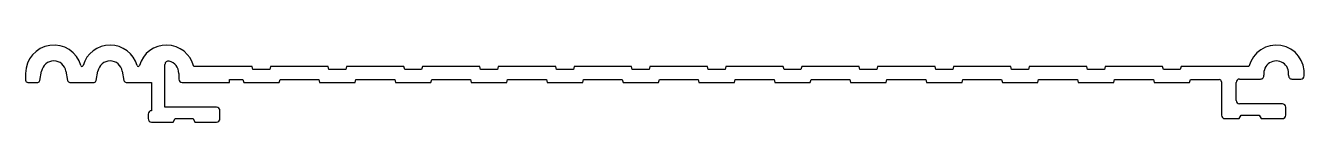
# Model space of a CAD drawing. Extents: x 211 to 324, y 193 to 200.
import ezdxf

# ---------------------------------------------------------------- set-up
doc = ezdxf.new("R2010")
doc.units = 0
doc.layers.get('0').update_dxf_attribs({"linetype": 'CONTINUOUS'})

msp = doc.modelspace()

# ---------------------------------------------------------------- linework, layer by layer
for p, q in [((223.26, 194.11), (223.26, 197.9)), ((231.01, 197.71), (225.81, 197.71)), ((231.07, 197.46), (231.01, 197.71)), ((232.64, 197.71), (232.57, 197.46)), ((237.74, 197.71), (232.64, 197.71)), ((237.81, 197.46), (237.74, 197.71)), ((239.37, 197.71), (239.31, 197.46)), ((244.47, 197.71), (239.37, 197.71)), ((244.54, 197.46), (244.47, 197.71)), ((246.11, 197.71), (246.04, 197.46)), ((251.21, 197.71), (246.11, 197.71)), ((251.28, 197.46), (251.21, 197.71)), ((252.84, 197.71), (252.78, 197.46)), ((257.94, 197.71), (252.84, 197.71)), ((258.01, 197.46), (257.94, 197.71)), ((259.58, 197.71), (259.51, 197.46)), ((264.68, 197.71), (259.58, 197.71)), ((264.74, 197.46), (264.68, 197.71)), ((266.31, 197.71), (266.24, 197.46)), ((271.41, 197.71), (266.31, 197.71)), ((271.48, 197.46), (271.41, 197.71)), ((273.04, 197.71), (272.98, 197.46)), ((278.14, 197.71), (273.04, 197.71)), ((278.21, 197.46), (278.14, 197.71)), ((279.78, 197.71), (279.71, 197.46)), ((284.88, 197.71), (279.78, 197.71)), ((284.95, 197.46), (284.88, 197.71)), ((286.51, 197.71), (286.45, 197.46)), ((291.61, 197.71), (286.51, 197.71)), ((291.68, 197.46), (291.61, 197.71)), ((293.25, 197.71), (293.18, 197.46)), ((298.35, 197.71), (293.25, 197.71)), ((298.41, 197.46), (298.35, 197.71)), ((299.98, 197.71), (299.91, 197.46)), ((305.08, 197.71), (299.98, 197.71)), ((305.15, 197.46), (305.08, 197.71)), ((306.71, 197.71), (306.65, 197.46)), ((311.81, 197.71), (306.71, 197.71)), ((311.88, 197.46), (311.81, 197.71)), ((313.45, 197.71), (313.38, 197.46)), ((319.47, 197.71), (313.45, 197.71)), ((210.89, 197.11), (210.89, 196.51)), ((212.16, 196.48), (212.3, 197.31)), ((214.47, 197.31), (214.61, 196.48)), ((217.16, 196.48), (217.3, 197.31)), ((219.47, 197.31), (219.61, 196.48)), ((224.49, 197.11), (224.49, 196.61)), ((229, 196.56), (230.18, 196.56)), ((229, 196.31), (229, 196.56)), ((230.18, 196.56), (230.25, 196.31)), ((232.57, 197.46), (231.07, 197.46)), ((233.4, 196.31), (233.47, 196.56)), ((233.47, 196.56), (236.91, 196.56)), ((236.91, 196.56), (236.98, 196.31)), ((239.31, 197.46), (237.81, 197.46)), ((240.13, 196.31), (240.2, 196.56)), ((240.2, 196.56), (243.65, 196.56)), ((243.65, 196.56), (243.71, 196.31)), ((246.04, 197.46), (244.54, 197.46)), ((246.87, 196.31), (246.94, 196.56)), ((246.94, 196.56), (250.38, 196.56)), ((250.38, 196.56), (250.45, 196.31)), ((252.78, 197.46), (251.28, 197.46)), ((253.6, 196.31), (253.67, 196.56)), ((253.67, 196.56), (257.12, 196.56)), ((257.12, 196.56), (257.18, 196.31)), ((259.51, 197.46), (258.01, 197.46)), ((260.34, 196.31), (260.4, 196.56)), ((260.4, 196.56), (263.85, 196.56)), ((263.85, 196.56), (263.92, 196.31)), ((266.24, 197.46), (264.74, 197.46)), ((267.07, 196.31), (267.14, 196.56)), ((267.14, 196.56), (270.58, 196.56)), ((270.58, 196.56), (270.65, 196.31)), ((272.98, 197.46), (271.48, 197.46)), ((273.8, 196.31), (273.87, 196.56)), ((273.87, 196.56), (277.32, 196.56)), ((277.32, 196.56), (277.38, 196.31)), ((279.71, 197.46), (278.21, 197.46)), ((280.54, 196.31), (280.61, 196.56)), ((280.61, 196.56), (284.05, 196.56)), ((284.05, 196.56), (284.12, 196.31)), ((286.45, 197.46), (284.95, 197.46)), ((287.27, 196.31), (287.34, 196.56)), ((287.34, 196.56), (290.79, 196.56)), ((290.79, 196.56), (290.85, 196.31)), ((293.18, 197.46), (291.68, 197.46)), ((294.01, 196.31), (294.07, 196.56)), ((294.07, 196.56), (297.52, 196.56)), ((297.52, 196.56), (297.59, 196.31)), ((299.91, 197.46), (298.41, 197.46)), ((300.74, 196.31), (300.81, 196.56)), ((300.81, 196.56), (304.25, 196.56)), ((304.25, 196.56), (304.32, 196.31)), ((306.65, 197.46), (305.15, 197.46)), ((307.47, 196.31), (307.54, 196.56)), ((307.54, 196.56), (310.99, 196.56)), ((310.99, 196.56), (311.05, 196.31)), ((313.38, 197.46), (311.88, 197.46)), ((314.21, 196.31), (314.28, 196.56)), ((314.28, 196.56), (316.84, 196.56)), ((318.64, 196.61), (320.51, 196.61)), ((323.29, 196.61), (324.09, 196.61)), ((211.09, 196.31), (211.96, 196.31)), ((214.81, 196.31), (216.96, 196.31)), ((219.81, 196.31), (222.06, 196.31)), ((222.06, 196.31), (222.06, 193.81)), ((224.79, 196.31), (229, 196.31)), ((230.25, 196.31), (233.4, 196.31)), ((236.98, 196.31), (240.13, 196.31)), ((243.71, 196.31), (246.87, 196.31)), ((250.45, 196.31), (253.6, 196.31)), ((257.18, 196.31), (260.34, 196.31)), ((263.92, 196.31), (267.07, 196.31)), ((270.65, 196.31), (273.8, 196.31)), ((277.38, 196.31), (280.54, 196.31)), ((284.12, 196.31), (287.27, 196.31)), ((290.85, 196.31), (294.01, 196.31)), ((297.59, 196.31), (300.74, 196.31)), ((304.32, 196.31), (307.47, 196.31)), ((311.05, 196.31), (314.21, 196.31)), ((317.04, 196.36), (317.04, 193.41)), ((318.34, 194.71), (318.34, 196.31)), ((227.84, 194.11), (223.26, 194.11)), ((322.44, 194.41), (318.64, 194.41)), ((322.74, 193.41), (322.74, 194.11)), ((221.76, 193.51), (221.76, 193.11)), ((222.06, 193.81), (222.06, 193.81)), ((223.98, 192.81), (224.15, 193.11)), ((224.15, 193.11), (225.75, 193.11)), ((225.75, 193.11), (225.92, 192.81)), ((228.14, 193.11), (228.14, 193.81)), ((317.34, 193.11), (318.62, 193.11)), ((318.62, 193.11), (318.79, 193.41)), ((318.79, 193.41), (320.39, 193.41)), ((320.39, 193.41), (320.56, 193.11)), ((320.56, 193.11), (322.44, 193.11)), ((222.06, 192.81), (223.98, 192.81)), ((225.92, 192.81), (227.84, 192.81))]:
    msp.add_line(p, q)
for centre, radius, start, end in [((213.39, 197.11), 2.5, 15.9424, 180), ((218.39, 197.11), 2.5, 15.9424, 164.0576), ((223.39, 197.11), 2.5, 13.8865, 164.0576), ((321.9, 197.11), 2.5, 354.7841, 166.1135), ((213.39, 197.11), 1.1, 10, 170), ((215.89, 197.83), 0.1, 195.9424, 344.0576), ((218.39, 197.11), 1.1, 10, 170), ((220.89, 197.83), 0.1, 195.9424, 344.0576), ((223.56, 197.9), 0.3, 77.7311, 180), ((223.39, 197.11), 1.1, 0, 77.7311), ((321.9, 197.11), 1.1, 351.7868, 188.2132), ((211.09, 196.51), 0.2, 180, 270), ((211.96, 196.51), 0.2, 270, 350), ((214.81, 196.51), 0.2, 190, 270), ((216.96, 196.51), 0.2, 270, 350), ((219.81, 196.51), 0.2, 190, 270), ((224.79, 196.61), 0.3, 180, 270), ((316.84, 196.36), 0.2, 0, 90), ((318.64, 196.31), 0.3, 90, 180), ((320.51, 196.91), 0.3, 270, 8.2132), ((323.29, 196.91), 0.3, 171.7868, 270), ((324.09, 196.91), 0.3, 270, 354.7841), ((227.84, 193.81), 0.3, 360, 90), ((318.64, 194.71), 0.3, 180, 270), ((322.44, 194.11), 0.3, 0, 90), ((222.06, 193.51), 0.3, 90, 180), ((222.06, 193.11), 0.3, 180, 270), ((227.84, 193.11), 0.3, 270, 0), ((317.34, 193.41), 0.3, 180, 270), ((322.44, 193.41), 0.3, 270, 360)]:
    msp.add_arc(centre, radius, start, end)

doc.saveas('drawing.dxf')
